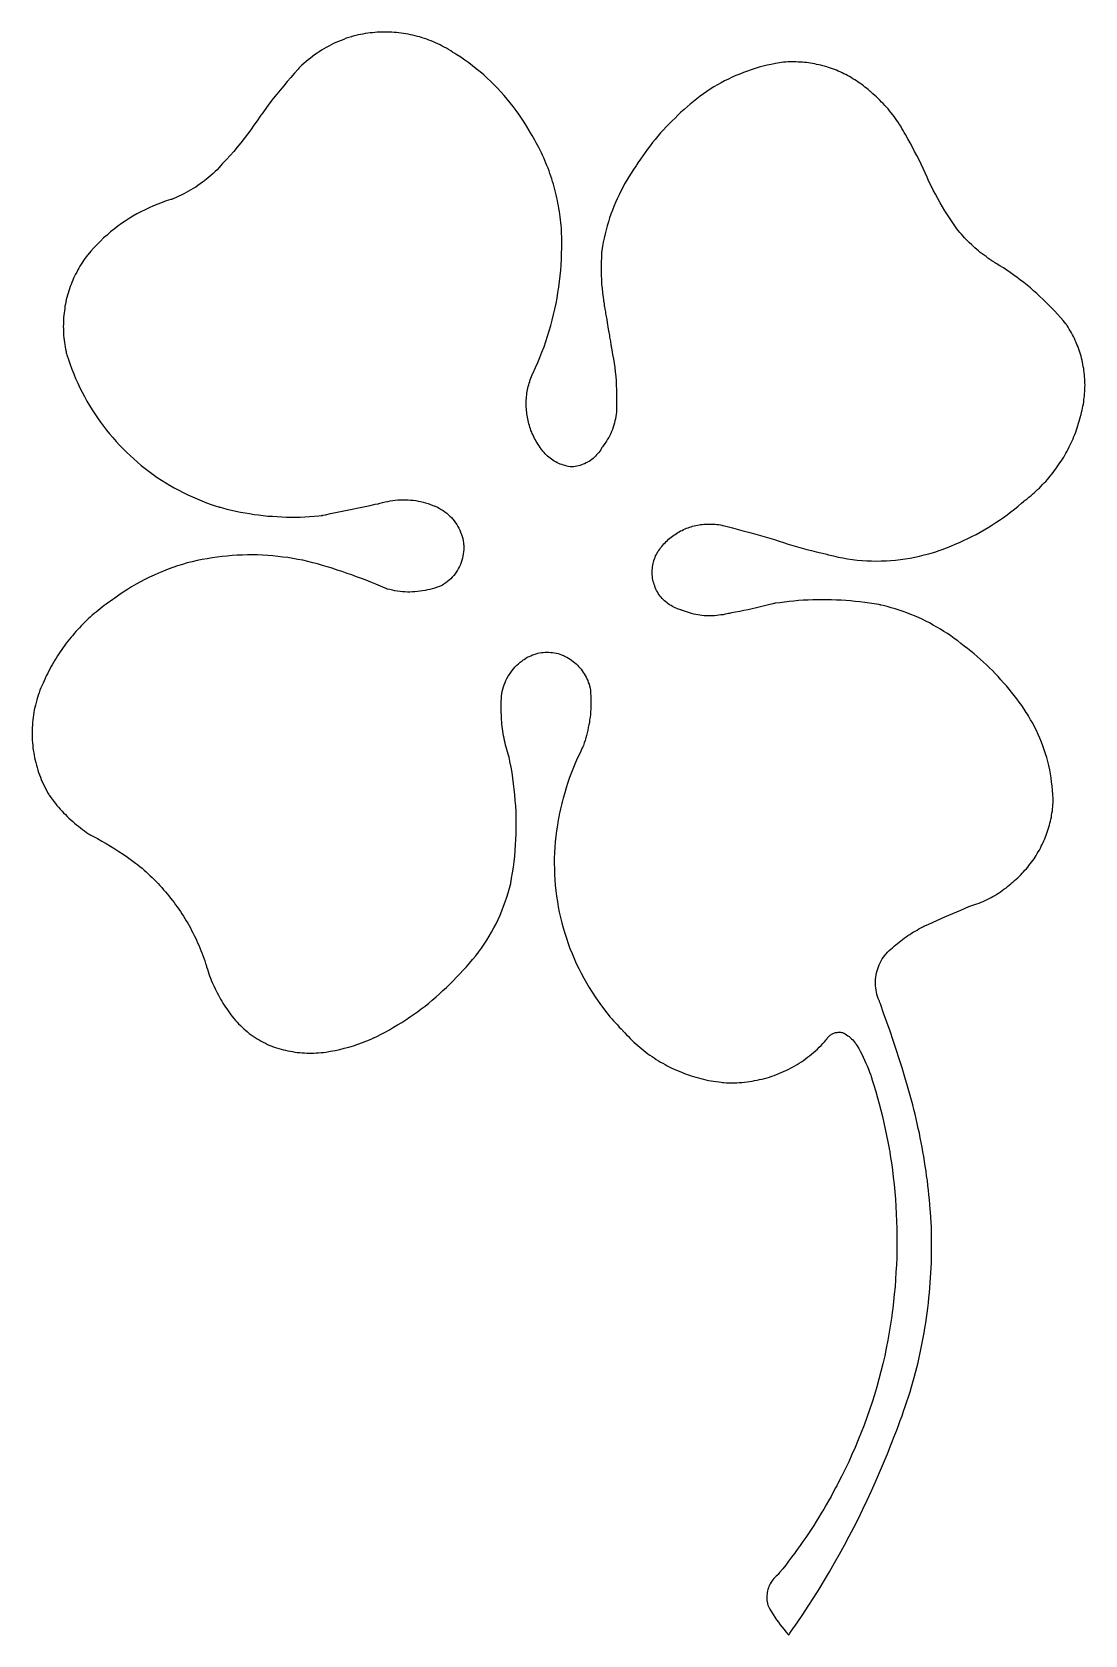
# Model space of a CAD drawing. Extents: x 0 to 908, y 0 to 337.
# Drawn here: x 836.9 to 908, y 27.8 to 136 of the extents above; entities that cross this region are included whole.
import ezdxf

# ---------------------------------------------------------------- set-up
doc = ezdxf.new("R2010")
doc.units = 0
doc.layers.add('_____1', color=18, linetype='CONTINUOUS')

msp = doc.modelspace()

# ---------------------------------------------------------------- linework, layer by layer
at = {"layer": '_____1'}
msp.add_lwpolyline([(890.52, 67.95), (890.55, 68), (890.59, 68.05), (890.62, 68.1), (890.66, 68.14), (890.7, 68.18), (890.74, 68.22), (890.78, 68.26), (890.83, 68.29), (890.88, 68.32), (890.93, 68.35), (890.98, 68.38), (891.03, 68.4), (891.08, 68.42), (891.14, 68.43), (891.19, 68.44), (891.25, 68.45), (891.31, 68.46), (891.36, 68.46), (891.42, 68.46), (891.48, 68.46), (891.54, 68.45), (891.59, 68.44), (891.62, 68.43), (891.65, 68.42), (891.7, 68.39), (891.79, 68.34), (891.89, 68.28), (891.97, 68.22), (892.06, 68.16), (892.15, 68.09), (892.23, 68.02), (892.3, 67.94), (892.38, 67.86), (892.45, 67.77), (892.51, 67.69), (892.54, 67.64), (892.6, 67.55), (892.71, 67.36), (892.81, 67.17), (892.91, 66.97), (893.01, 66.77), (893.1, 66.58), (893.19, 66.38), (893.28, 66.18), (893.36, 65.97), (893.44, 65.77), (893.52, 65.56), (893.55, 65.46), (893.57, 65.41), (893.57, 65.4), (893.58, 65.4), (893.58, 65.38), (893.59, 65.36), (893.6, 65.3), (893.73, 64.88), (893.86, 64.46), (893.97, 64.04), (894.09, 63.62), (894.2, 63.19), (894.31, 62.77), (894.41, 62.34), (894.5, 61.91), (894.59, 61.48), (894.68, 61.05), (894.76, 60.62), (894.77, 60.62), (894.77, 60.61), (894.77, 60.6), (894.77, 60.57), (894.78, 60.51), (894.8, 60.38), (894.84, 60.14), (894.92, 59.65), (894.98, 59.16), (895.04, 58.67), (895.09, 58.18), (895.14, 57.69), (895.18, 57.19), (895.21, 56.7), (895.24, 56.21), (895.26, 55.71), (895.28, 55.22), (895.28, 54.73), (895.29, 54.23), (895.28, 53.74), (895.27, 53.24), (895.25, 52.75), (895.22, 52.26), (895.19, 51.76), (895.16, 51.27), (895.11, 50.78), (895.06, 50.29), (895, 49.8), (894.97, 49.55), (894.94, 49.28), (894.86, 48.74), (894.77, 48.21), (894.67, 47.68), (894.57, 47.14), (894.46, 46.61), (894.34, 46.08), (894.21, 45.56), (894.07, 45.03), (893.92, 44.51), (893.77, 43.99), (893.61, 43.48), (893.44, 42.96), (893.26, 42.45), (893.07, 41.94), (892.88, 41.44), (892.68, 40.93), (892.47, 40.43), (892.25, 39.94), (892.03, 39.45), (891.79, 38.96), (891.55, 38.47), (891.3, 37.99), (891.29, 37.97), (891.29, 37.96), (891.28, 37.94), (891.26, 37.91), (891.22, 37.83), (891.15, 37.69), (890.99, 37.4), (890.84, 37.12), (890.68, 36.83), (890.51, 36.55), (890.35, 36.26), (890.18, 35.98), (890.01, 35.71), (889.84, 35.43), (889.67, 35.15), (889.49, 34.88), (889.31, 34.61), (889.13, 34.34), (888.94, 34.07), (888.75, 33.8), (888.56, 33.53), (888.37, 33.27), (888.17, 33.01), (887.98, 32.75), (887.78, 32.49), (887.58, 32.23), (887.37, 31.98), (887.27, 31.85), (887.26, 31.84), (887.26, 31.84), (887.26, 31.84), (887.25, 31.84), (887.24, 31.83), (887.22, 31.81), (887.14, 31.74), (887.06, 31.66), (886.99, 31.58), (886.92, 31.5), (886.85, 31.41), (886.8, 31.33), (886.74, 31.23), (886.69, 31.14), (886.65, 31.04), (886.61, 30.94), (886.58, 30.84), (886.56, 30.74), (886.53, 30.64), (886.52, 30.53), (886.51, 30.43), (886.51, 30.32), (886.51, 30.22), (886.51, 30.11), (886.53, 30), (886.55, 29.9), (886.57, 29.79), (886.61, 29.68), (886.71, 29.5), (886.82, 29.32), (886.93, 29.15), (887.05, 28.97), (887.16, 28.8), (887.29, 28.63), (887.41, 28.46), (887.54, 28.29), (887.67, 28.13), (887.8, 27.97), (887.94, 27.81), (887.98, 27.77), (887.98, 27.77), (887.98, 27.77), (887.98, 27.77), (887.98, 27.77), (887.98, 27.78), (888.01, 27.81), (888.06, 27.88), (888.16, 28.02), (888.55, 28.58), (888.93, 29.15), (889.3, 29.72), (889.67, 30.29), (890.04, 30.87), (890.39, 31.46), (890.74, 32.04), (891.08, 32.63), (891.42, 33.23), (891.75, 33.82), (892.07, 34.43), (892.38, 35.03), (892.69, 35.64), (892.99, 36.25), (893.28, 36.87), (893.57, 37.49), (893.85, 38.11), (894.12, 38.74), (894.39, 39.37), (894.65, 40), (894.9, 40.64), (895.14, 41.28), (895.27, 41.6), (895.39, 41.91), (895.51, 42.24), (895.63, 42.56), (895.74, 42.88), (895.85, 43.2), (895.96, 43.53), (896.07, 43.85), (896.17, 44.18), (896.27, 44.51), (896.36, 44.83), (896.45, 45.16), (896.54, 45.49), (896.62, 45.82), (896.71, 46.16), (896.78, 46.49), (896.86, 46.82), (896.93, 47.15), (897, 47.49), (897.06, 47.82), (897.12, 48.16), (897.18, 48.49), (897.23, 48.83), (897.28, 49.17), (897.33, 49.5), (897.37, 49.84), (897.41, 50.18), (897.45, 50.52), (897.48, 50.86), (897.51, 51.2), (897.54, 51.54), (897.56, 51.88), (897.58, 52.22), (897.6, 52.56), (897.61, 52.9), (897.62, 53.24), (897.63, 53.58), (897.63, 53.93), (897.63, 54.27), (897.63, 54.61), (897.62, 54.95), (897.61, 55.29), (897.59, 55.64), (897.57, 55.98), (897.55, 56.32), (897.55, 56.36), (897.55, 56.38), (897.54, 56.42), (897.54, 56.51), (897.51, 56.83), (897.48, 57.15), (897.45, 57.48), (897.41, 57.8), (897.38, 58.12), (897.34, 58.45), (897.29, 58.77), (897.25, 59.09), (897.2, 59.41), (897.15, 59.73), (897.1, 60.06), (897.04, 60.38), (896.98, 60.7), (896.92, 61.02), (896.86, 61.33), (896.8, 61.65), (896.73, 61.97), (896.66, 62.29), (896.59, 62.61), (896.51, 62.92), (896.43, 63.24), (896.35, 63.55), (896.18, 64.18), (896, 64.81), (895.81, 65.43), (895.63, 66.05), (895.43, 66.67), (895.23, 67.29), (895.03, 67.91), (894.82, 68.53), (894.61, 69.14), (894.39, 69.75), (894.17, 70.37), (894.12, 70.52), (894.11, 70.54), (894.11, 70.55), (894.1, 70.57), (894.08, 70.6), (894.03, 70.74), (893.98, 70.88), (893.94, 71.02), (893.91, 71.16), (893.88, 71.31), (893.86, 71.45), (893.85, 71.6), (893.84, 71.74), (893.84, 71.89), (893.85, 72.03), (893.87, 72.18), (893.89, 72.32), (893.91, 72.46), (893.95, 72.6), (893.99, 72.74), (894.04, 72.88), (894.09, 73.01), (894.15, 73.15), (894.22, 73.28), (894.29, 73.41), (894.37, 73.53), (894.46, 73.65), (894.51, 73.71), (894.56, 73.76), (894.66, 73.86), (894.77, 73.97), (894.88, 74.07), (894.98, 74.16), (895.09, 74.26), (895.21, 74.36), (895.32, 74.45), (895.43, 74.54), (895.55, 74.63), (895.67, 74.72), (895.78, 74.81), (895.9, 74.89), (896.02, 74.98), (896.15, 75.06), (896.27, 75.14), (896.39, 75.21), (896.52, 75.29), (896.65, 75.36), (896.77, 75.44), (896.9, 75.51), (897.03, 75.58), (897.1, 75.61), (897.16, 75.64), (897.43, 75.76), (897.97, 76), (898.51, 76.24), (899.05, 76.48), (899.59, 76.71), (900.13, 76.94), (900.41, 77.03), (900.55, 77.08), (900.69, 77.13), (900.83, 77.18), (900.97, 77.23), (901.11, 77.29), (901.24, 77.35), (901.37, 77.42), (901.51, 77.48), (901.64, 77.55), (901.77, 77.62), (901.89, 77.7), (902.02, 77.77), (902.15, 77.85), (902.27, 77.93), (902.39, 78.02), (902.51, 78.11), (902.63, 78.19), (902.74, 78.29), (902.86, 78.38), (902.97, 78.48), (903.03, 78.53), (903.03, 78.53), (903.04, 78.54), (903.04, 78.54), (903.07, 78.56), (903.13, 78.61), (903.23, 78.7), (903.34, 78.79), (903.44, 78.89), (903.55, 78.99), (903.65, 79.09), (903.74, 79.19), (903.84, 79.29), (903.93, 79.39), (904.03, 79.5), (904.12, 79.61), (904.2, 79.72), (904.29, 79.83), (904.37, 79.94), (904.46, 80.05), (904.54, 80.17), (904.61, 80.28), (904.69, 80.4), (904.76, 80.52), (904.83, 80.64), (904.9, 80.76), (904.97, 80.88), (905.03, 81.01), (905.09, 81.13), (905.15, 81.26), (905.21, 81.38), (905.26, 81.51), (905.31, 81.64), (905.36, 81.77), (905.41, 81.9), (905.46, 82.03), (905.5, 82.17), (905.54, 82.3), (905.58, 82.43), (905.61, 82.57), (905.65, 82.71), (905.68, 82.84), (905.71, 82.98), (905.73, 83.12), (905.75, 83.26), (905.78, 83.4), (905.79, 83.54), (905.81, 83.68), (905.82, 83.82), (905.83, 83.96), (905.83, 84.03), (905.83, 84.1), (905.83, 84.24), (905.81, 84.52), (905.79, 84.8), (905.77, 85.08), (905.73, 85.36), (905.7, 85.64), (905.65, 85.91), (905.6, 86.18), (905.54, 86.46), (905.47, 86.73), (905.4, 87), (905.32, 87.26), (905.23, 87.53), (905.14, 87.79), (905.04, 88.05), (904.93, 88.31), (904.82, 88.57), (904.7, 88.82), (904.58, 89.07), (904.45, 89.32), (904.31, 89.56), (904.17, 89.81), (904.1, 89.93), (904.02, 90.04), (903.87, 90.28), (903.71, 90.51), (903.54, 90.74), (903.38, 90.96), (903.21, 91.19), (903.03, 91.41), (902.86, 91.62), (902.68, 91.84), (902.49, 92.05), (902.31, 92.26), (902.12, 92.47), (901.92, 92.67), (901.73, 92.87), (901.53, 93.07), (901.33, 93.26), (901.12, 93.45), (900.91, 93.64), (900.7, 93.83), (900.49, 94.01), (900.27, 94.18), (900.05, 94.36), (899.83, 94.53), (899.61, 94.71), (899.39, 94.88), (899.16, 95.05), (898.93, 95.21), (898.7, 95.37), (898.46, 95.52), (898.23, 95.67), (897.99, 95.81), (897.74, 95.95), (897.49, 96.09), (897.24, 96.21), (896.99, 96.34), (896.74, 96.45), (896.48, 96.57), (896.22, 96.67), (895.96, 96.77), (895.7, 96.87), (895.43, 96.96), (895.16, 97.04), (894.89, 97.12), (894.62, 97.2), (894.35, 97.27), (894.21, 97.3), (894.17, 97.31), (894.13, 97.31), (894.06, 97.33), (893.74, 97.38), (893.43, 97.43), (893.11, 97.48), (892.79, 97.52), (892.47, 97.55), (892.16, 97.58), (891.84, 97.61), (891.52, 97.63), (891.2, 97.64), (890.88, 97.65), (890.57, 97.66), (890.25, 97.66), (889.93, 97.66), (889.61, 97.65), (889.29, 97.64), (888.97, 97.62), (888.65, 97.6), (888.34, 97.57), (888.02, 97.54), (887.7, 97.5), (887.38, 97.46), (887.07, 97.42), (887.03, 97.41), (887.01, 97.4), (886.98, 97.4), (886.91, 97.38), (886.63, 97.31), (886.35, 97.24), (886.08, 97.17), (885.8, 97.11), (885.52, 97.04), (885.24, 96.98), (884.96, 96.93), (884.68, 96.87), (884.4, 96.82), (884.12, 96.77), (883.98, 96.74), (883.91, 96.73), (883.84, 96.71), (883.7, 96.68), (883.55, 96.65), (883.41, 96.63), (883.27, 96.61), (883.13, 96.59), (882.98, 96.58), (882.84, 96.57), (882.7, 96.57), (882.56, 96.57), (882.41, 96.57), (882.27, 96.58), (882.13, 96.6), (881.99, 96.61), (881.85, 96.64), (881.71, 96.66), (881.57, 96.69), (881.43, 96.73), (881.29, 96.77), (881.15, 96.81), (881.01, 96.86), (880.88, 96.91), (880.75, 96.96), (880.73, 96.97), (880.72, 96.97), (880.69, 96.98), (880.64, 97), (880.53, 97.03), (880.43, 97.07), (880.33, 97.11), (880.23, 97.16), (880.13, 97.21), (880.04, 97.26), (879.94, 97.32), (879.85, 97.38), (879.77, 97.45), (879.68, 97.52), (879.6, 97.59), (879.52, 97.67), (879.45, 97.75), (879.38, 97.83), (879.31, 97.91), (879.25, 98), (879.18, 98.09), (879.13, 98.19), (879.07, 98.28), (879.02, 98.38), (878.98, 98.48), (878.94, 98.59), (878.9, 98.69), (878.87, 98.8), (878.84, 98.9), (878.81, 99.01), (878.8, 99.12), (878.78, 99.23), (878.77, 99.34), (878.77, 99.45), (878.76, 99.55), (878.77, 99.66), (878.78, 99.77), (878.79, 99.88), (878.81, 99.99), (878.83, 100.1), (878.85, 100.2), (878.88, 100.31), (878.92, 100.41), (878.96, 100.51), (879, 100.62), (879.05, 100.72), (879.1, 100.81), (879.16, 100.91), (879.16, 100.92), (879.17, 100.93), (879.17, 100.93), (879.18, 100.94), (879.21, 100.99), (879.28, 101.08), (879.34, 101.17), (879.41, 101.26), (879.49, 101.34), (879.56, 101.43), (879.64, 101.51), (879.72, 101.59), (879.8, 101.66), (879.88, 101.74), (879.96, 101.81), (880.05, 101.88), (880.14, 101.95), (880.23, 102.01), (880.32, 102.07), (880.41, 102.13), (880.5, 102.19), (880.6, 102.24), (880.69, 102.3), (880.79, 102.34), (880.89, 102.39), (880.99, 102.44), (881.09, 102.48), (881.19, 102.52), (881.29, 102.55), (881.4, 102.59), (881.5, 102.62), (881.61, 102.65), (881.71, 102.67), (881.82, 102.69), (881.93, 102.71), (882.04, 102.73), (882.15, 102.74), (882.26, 102.76), (882.37, 102.76), (882.48, 102.77), (882.59, 102.77), (882.7, 102.77), (882.81, 102.77), (882.92, 102.76), (883.03, 102.75), (883.14, 102.74), (883.26, 102.73), (883.37, 102.71), (883.48, 102.69), (883.51, 102.68), (883.53, 102.67), (883.57, 102.66), (884.2, 102.51), (884.83, 102.34), (885.46, 102.17), (886.08, 102), (886.71, 101.81), (887.02, 101.72), (887.33, 101.62), (887.64, 101.52), (887.95, 101.42), (888.26, 101.33), (888.58, 101.24), (888.89, 101.15), (889.2, 101.06), (889.52, 100.98), (889.83, 100.9), (890.15, 100.82), (890.47, 100.75), (890.55, 100.73), (890.57, 100.73), (890.57, 100.72), (890.58, 100.72), (890.6, 100.72), (890.68, 100.7), (891, 100.62), (891.32, 100.54), (891.64, 100.48), (891.96, 100.43), (892.28, 100.38), (892.61, 100.34), (892.93, 100.31), (893.26, 100.29), (893.58, 100.28), (893.9, 100.27), (894.23, 100.28), (894.55, 100.29), (894.88, 100.31), (895.2, 100.34), (895.53, 100.37), (895.85, 100.42), (896.17, 100.47), (896.49, 100.53), (896.81, 100.6), (897.13, 100.68), (897.44, 100.76), (897.76, 100.85), (897.83, 100.88), (897.91, 100.9), (898.06, 100.95), (898.35, 101.06), (898.64, 101.17), (898.93, 101.28), (899.22, 101.4), (899.51, 101.52), (899.79, 101.65), (900.07, 101.79), (900.35, 101.93), (900.63, 102.07), (900.9, 102.22), (901.17, 102.38), (901.44, 102.53), (901.7, 102.7), (901.96, 102.87), (902.22, 103.04), (902.48, 103.22), (902.73, 103.4), (902.98, 103.59), (903.22, 103.78), (903.47, 103.98), (903.7, 104.18), (903.82, 104.28), (903.85, 104.31), (903.88, 104.33), (903.95, 104.38), (904.07, 104.48), (904.19, 104.58), (904.32, 104.68), (904.44, 104.78), (904.55, 104.88), (904.67, 104.99), (904.78, 105.1), (904.9, 105.2), (905.01, 105.31), (905.12, 105.43), (905.23, 105.54), (905.33, 105.65), (905.44, 105.77), (905.54, 105.89), (905.64, 106.01), (905.74, 106.13), (905.83, 106.25), (905.93, 106.38), (906.02, 106.5), (906.11, 106.63), (906.2, 106.76), (906.29, 106.89), (906.37, 107.02), (906.45, 107.15), (906.54, 107.28), (906.61, 107.42), (906.69, 107.55), (906.77, 107.69), (906.84, 107.83), (906.91, 107.97), (906.98, 108.11), (907.04, 108.25), (907.11, 108.39), (907.17, 108.53), (907.23, 108.68), (907.29, 108.82), (907.35, 108.97), (907.4, 109.12), (907.45, 109.27), (907.5, 109.42), (907.55, 109.57), (907.59, 109.72), (907.63, 109.87), (907.67, 110.02), (907.68, 110.06), (907.69, 110.1), (907.71, 110.17), (907.75, 110.31), (907.78, 110.45), (907.81, 110.59), (907.84, 110.73), (907.87, 110.87), (907.89, 111.01), (907.91, 111.15), (907.93, 111.29), (907.94, 111.43), (907.95, 111.58), (907.96, 111.72), (907.97, 111.86), (907.97, 112), (907.98, 112.14), (907.97, 112.28), (907.97, 112.43), (907.96, 112.57), (907.95, 112.71), (907.94, 112.85), (907.92, 112.99), (907.91, 113.13), (907.89, 113.27), (907.86, 113.41), (907.84, 113.55), (907.81, 113.69), (907.78, 113.82), (907.74, 113.96), (907.71, 114.1), (907.67, 114.23), (907.63, 114.37), (907.58, 114.5), (907.53, 114.64), (907.49, 114.77), (907.43, 114.9), (907.38, 115.03), (907.32, 115.17), (907.26, 115.29), (907.2, 115.42), (907.13, 115.55), (907.07, 115.68), (907, 115.8), (906.92, 115.93), (906.85, 116.05), (906.77, 116.17), (906.75, 116.2), (906.73, 116.23), (906.68, 116.29), (906.5, 116.5), (906.32, 116.72), (906.13, 116.93), (905.94, 117.14), (905.74, 117.35), (905.55, 117.55), (905.34, 117.75), (905.14, 117.95), (904.93, 118.14), (904.72, 118.34), (904.51, 118.52), (904.3, 118.71), (904.08, 118.89), (903.86, 119.07), (903.63, 119.24), (903.41, 119.41), (903.18, 119.58), (902.94, 119.74), (902.71, 119.9), (902.47, 120.06), (902.23, 120.21), (901.99, 120.36), (901.96, 120.38), (901.95, 120.39), (901.94, 120.39), (901.9, 120.41), (901.83, 120.46), (901.7, 120.54), (901.56, 120.63), (901.43, 120.72), (901.3, 120.82), (901.17, 120.91), (901.04, 121.01), (900.91, 121.11), (900.79, 121.21), (900.67, 121.31), (900.55, 121.42), (900.43, 121.53), (900.31, 121.63), (900.19, 121.75), (900.08, 121.86), (899.97, 121.97), (899.85, 122.09), (899.75, 122.21), (899.64, 122.33), (899.53, 122.45), (899.43, 122.58), (899.33, 122.7), (899.28, 122.77), (899.23, 122.83), (899.05, 123.1), (898.87, 123.37), (898.7, 123.64), (898.53, 123.91), (898.36, 124.19), (898.2, 124.46), (898.04, 124.74), (897.89, 125.03), (897.74, 125.31), (897.59, 125.6), (897.45, 125.89), (897.32, 126.18), (897.19, 126.48), (897.05, 126.77), (896.92, 127.06), (896.78, 127.35), (896.63, 127.64), (896.48, 127.93), (896.33, 128.21), (896.18, 128.5), (896.02, 128.78), (895.86, 129.06), (895.78, 129.2), (895.7, 129.34), (895.62, 129.48), (895.54, 129.62), (895.45, 129.75), (895.36, 129.89), (895.27, 130.02), (895.18, 130.15), (895.09, 130.28), (894.99, 130.41), (894.89, 130.54), (894.79, 130.66), (894.69, 130.79), (894.58, 130.91), (894.47, 131.03), (894.36, 131.15), (894.25, 131.26), (894.14, 131.38), (894.02, 131.49), (893.91, 131.6), (893.79, 131.71), (893.67, 131.82), (893.55, 131.93), (893.53, 131.94), (893.52, 131.95), (893.52, 131.95), (893.51, 131.96), (893.46, 132), (893.35, 132.1), (893.24, 132.19), (893.13, 132.27), (893.02, 132.36), (892.91, 132.45), (892.79, 132.53), (892.68, 132.61), (892.56, 132.69), (892.44, 132.76), (892.32, 132.83), (892.2, 132.91), (892.08, 132.98), (891.96, 133.04), (891.84, 133.11), (891.71, 133.17), (891.59, 133.23), (891.46, 133.29), (891.33, 133.34), (891.2, 133.4), (891.07, 133.45), (890.94, 133.5), (890.81, 133.54), (890.68, 133.59), (890.55, 133.63), (890.41, 133.67), (890.28, 133.71), (890.15, 133.74), (890.01, 133.77), (889.87, 133.8), (889.74, 133.83), (889.6, 133.86), (889.46, 133.88), (889.32, 133.9), (889.19, 133.92), (889.05, 133.93), (888.91, 133.95), (888.77, 133.96), (888.63, 133.96), (888.49, 133.97), (888.35, 133.97), (888.2, 133.97), (888.06, 133.97), (887.92, 133.97), (887.78, 133.96), (887.71, 133.96), (887.64, 133.95), (887.36, 133.9), (887.09, 133.86), (886.81, 133.8), (886.54, 133.74), (886.27, 133.68), (886, 133.61), (885.73, 133.53), (885.46, 133.44), (885.2, 133.35), (884.94, 133.26), (884.68, 133.15), (884.42, 133.05), (884.16, 132.93), (883.91, 132.81), (883.66, 132.69), (883.42, 132.56), (883.17, 132.42), (882.93, 132.28), (882.69, 132.13), (882.46, 131.97), (882.23, 131.81), (882, 131.65), (881.78, 131.48), (881.56, 131.3), (881.34, 131.12), (881.13, 130.94), (880.92, 130.76), (880.71, 130.57), (880.51, 130.38), (880.31, 130.18), (880.11, 129.98), (879.91, 129.78), (879.72, 129.58), (879.53, 129.38), (879.34, 129.17), (879.16, 128.95), (878.98, 128.74), (878.8, 128.52), (878.63, 128.3), (878.46, 128.08), (878.29, 127.85), (878.13, 127.63), (877.97, 127.4), (877.81, 127.16), (877.73, 127.04), (877.7, 126.99), (877.66, 126.93), (877.5, 126.7), (877.34, 126.46), (877.19, 126.22), (877.05, 125.98), (876.91, 125.73), (876.78, 125.49), (876.65, 125.24), (876.53, 124.99), (876.41, 124.73), (876.3, 124.47), (876.19, 124.21), (876.09, 123.95), (875.99, 123.69), (875.9, 123.43), (875.82, 123.16), (875.74, 122.89), (875.66, 122.62), (875.59, 122.35), (875.53, 122.07), (875.47, 121.8), (875.42, 121.52), (875.38, 121.24), (875.37, 121.21), (875.37, 121.19), (875.37, 121.18), (875.37, 121.17), (875.36, 121.14), (875.36, 121.06), (875.34, 120.76), (875.33, 120.46), (875.32, 120.16), (875.32, 119.86), (875.33, 119.56), (875.34, 119.26), (875.36, 118.96), (875.39, 118.66), (875.42, 118.37), (875.46, 118.07), (875.48, 117.92), (875.49, 117.85), (875.49, 117.83), (875.49, 117.82), (875.49, 117.81), (875.49, 117.81), (875.49, 117.81), (875.49, 117.81), (875.49, 117.8), (875.5, 117.79), (875.5, 117.78), (875.5, 117.75), (875.51, 117.72), (875.52, 117.67), (875.52, 117.62), (875.53, 117.56), (875.54, 117.5), (875.56, 117.43), (875.57, 117.35), (875.58, 117.27), (875.6, 117.18), (875.61, 117.09), (875.63, 116.99), (875.65, 116.9), (875.66, 116.79), (875.68, 116.69), (875.7, 116.58), (875.74, 116.37), (875.81, 115.92), (875.85, 115.71), (875.86, 115.6), (875.88, 115.49), (875.9, 115.39), (875.92, 115.29), (875.93, 115.2), (875.95, 115.11), (875.96, 115.02), (875.98, 114.94), (875.99, 114.86), (876, 114.79), (876.01, 114.73), (876.02, 114.67), (876.03, 114.62), (876.04, 114.57), (876.04, 114.54), (876.05, 114.51), (876.05, 114.5), (876.05, 114.49), (876.05, 114.49), (876.05, 114.48), (876.05, 114.48), (876.06, 114.44), (876.08, 114.37), (876.1, 114.22), (876.16, 113.93), (876.2, 113.63), (876.24, 113.33), (876.28, 113.04), (876.31, 112.74), (876.33, 112.44), (876.35, 112.14), (876.36, 111.84), (876.36, 111.54), (876.36, 111.24), (876.36, 111.16), (876.36, 111.13), (876.36, 111.09), (876.37, 110.94), (876.37, 110.78), (876.37, 110.63), (876.37, 110.48), (876.36, 110.33), (876.34, 110.18), (876.32, 110.03), (876.29, 109.88), (876.26, 109.74), (876.23, 109.59), (876.18, 109.45), (876.14, 109.3), (876.09, 109.16), (876.03, 109.02), (875.97, 108.89), (875.91, 108.75), (875.84, 108.62), (875.76, 108.49), (875.68, 108.36), (875.6, 108.23), (875.51, 108.11), (875.42, 107.98), (875.4, 107.95), (875.38, 107.93), (875.36, 107.88), (875.3, 107.78), (875.23, 107.69), (875.17, 107.6), (875.09, 107.51), (875.02, 107.43), (874.94, 107.35), (874.86, 107.27), (874.78, 107.2), (874.69, 107.13), (874.6, 107.06), (874.51, 107), (874.41, 106.94), (874.31, 106.89), (874.21, 106.84), (874.11, 106.8), (874.01, 106.76), (873.9, 106.72), (873.79, 106.69), (873.68, 106.67), (873.57, 106.65), (873.46, 106.63), (873.4, 106.62), (873.37, 106.62), (873.34, 106.62), (873.23, 106.64), (873.11, 106.66), (873, 106.68), (872.89, 106.71), (872.78, 106.74), (872.67, 106.78), (872.57, 106.82), (872.46, 106.86), (872.36, 106.91), (872.26, 106.96), (872.16, 107.02), (872.07, 107.08), (871.97, 107.14), (871.88, 107.21), (871.79, 107.28), (871.71, 107.35), (871.62, 107.43), (871.54, 107.51), (871.47, 107.6), (871.39, 107.69), (871.32, 107.78), (871.26, 107.87), (871.24, 107.9), (871.24, 107.9), (871.23, 107.91), (871.23, 107.92), (871.21, 107.94), (871.14, 108.04), (871.07, 108.14), (871.01, 108.24), (870.95, 108.34), (870.89, 108.45), (870.83, 108.55), (870.78, 108.65), (870.73, 108.76), (870.68, 108.87), (870.64, 108.98), (870.59, 109.08), (870.55, 109.19), (870.52, 109.3), (870.48, 109.41), (870.45, 109.53), (870.42, 109.64), (870.39, 109.75), (870.37, 109.86), (870.35, 109.98), (870.33, 110.09), (870.31, 110.21), (870.3, 110.32), (870.28, 110.44), (870.28, 110.55), (870.27, 110.67), (870.27, 110.79), (870.27, 110.9), (870.27, 111.02), (870.27, 111.13), (870.28, 111.25), (870.29, 111.37), (870.3, 111.48), (870.32, 111.6), (870.34, 111.71), (870.36, 111.83), (870.38, 111.94), (870.41, 112.06), (870.44, 112.17), (870.47, 112.28), (870.51, 112.4), (870.54, 112.51), (870.58, 112.62), (870.63, 112.73), (870.67, 112.84), (870.7, 112.9), (870.7, 112.9), (870.71, 112.92), (870.72, 112.94), (870.74, 112.98), (870.9, 113.33), (871.05, 113.67), (871.19, 114.02), (871.33, 114.38), (871.47, 114.73), (871.59, 115.09), (871.71, 115.45), (871.82, 115.81), (871.93, 116.17), (872.03, 116.54), (872.12, 116.91), (872.2, 117.27), (872.28, 117.65), (872.35, 118.02), (872.41, 118.39), (872.47, 118.76), (872.52, 119.14), (872.56, 119.52), (872.6, 119.9), (872.62, 120.27), (872.64, 120.65), (872.66, 121.03), (872.67, 121.41), (872.67, 121.61), (872.67, 121.8), (872.67, 121.99), (872.67, 122.18), (872.66, 122.37), (872.65, 122.56), (872.64, 122.75), (872.62, 122.93), (872.61, 123.12), (872.59, 123.31), (872.56, 123.5), (872.54, 123.69), (872.51, 123.87), (872.48, 124.06), (872.45, 124.25), (872.41, 124.43), (872.38, 124.62), (872.34, 124.8), (872.3, 124.99), (872.25, 125.17), (872.2, 125.35), (872.15, 125.54), (872.1, 125.72), (872.05, 125.9), (871.99, 126.08), (871.93, 126.26), (871.87, 126.44), (871.81, 126.62), (871.74, 126.79), (871.67, 126.97), (871.6, 127.14), (871.53, 127.32), (871.45, 127.49), (871.37, 127.67), (871.29, 127.84), (871.21, 128.01), (871.12, 128.18), (871.04, 128.35), (870.95, 128.51), (870.85, 128.68), (870.76, 128.85), (870.66, 129.01), (870.56, 129.17), (870.51, 129.25), (870.5, 129.27), (870.49, 129.29), (870.47, 129.33), (870.31, 129.61), (870.13, 129.89), (869.96, 130.16), (869.77, 130.43), (869.58, 130.69), (869.39, 130.95), (869.19, 131.21), (868.98, 131.46), (868.77, 131.71), (868.56, 131.95), (868.34, 132.19), (868.11, 132.42), (867.88, 132.65), (867.64, 132.87), (867.4, 133.09), (867.15, 133.3), (866.9, 133.5), (866.65, 133.71), (866.39, 133.9), (866.12, 134.09), (865.85, 134.28), (865.58, 134.45), (865.51, 134.5), (865.44, 134.54), (865.3, 134.63), (865.17, 134.72), (865.02, 134.81), (864.88, 134.89), (864.74, 134.97), (864.6, 135.04), (864.45, 135.12), (864.3, 135.19), (864.15, 135.26), (864.01, 135.32), (863.86, 135.38), (863.7, 135.44), (863.55, 135.5), (863.4, 135.55), (863.25, 135.6), (863.09, 135.65), (862.93, 135.69), (862.78, 135.73), (862.62, 135.77), (862.46, 135.8), (862.31, 135.83), (862.15, 135.86), (861.99, 135.89), (861.83, 135.91), (861.67, 135.93), (861.51, 135.95), (861.35, 135.96), (861.19, 135.97), (861.02, 135.98), (860.86, 135.98), (860.7, 135.98), (860.54, 135.98), (860.38, 135.98), (860.21, 135.97), (860.05, 135.96), (859.89, 135.94), (859.73, 135.92), (859.57, 135.9), (859.41, 135.88), (859.24, 135.85), (859.08, 135.82), (858.92, 135.79), (858.76, 135.75), (858.6, 135.71), (858.52, 135.69), (858.51, 135.69), (858.51, 135.69), (858.49, 135.68), (858.47, 135.67), (858.29, 135.62), (858.12, 135.56), (857.95, 135.49), (857.77, 135.42), (857.6, 135.35), (857.43, 135.28), (857.27, 135.2), (857.1, 135.11), (856.94, 135.03), (856.77, 134.94), (856.61, 134.85), (856.46, 134.75), (856.3, 134.65), (856.15, 134.55), (855.99, 134.44), (855.84, 134.33), (855.7, 134.22), (855.55, 134.11), (855.41, 133.99), (855.27, 133.87), (855.13, 133.74), (855, 133.61), (854.96, 133.58), (854.93, 133.55), (854.87, 133.48), (854.62, 133.2), (854.38, 132.92), (854.13, 132.64), (853.9, 132.36), (853.66, 132.07), (853.43, 131.78), (853.2, 131.49), (852.97, 131.2), (852.75, 130.9), (852.53, 130.6), (852.42, 130.45), (852.36, 130.38), (852.31, 130.3), (852.1, 129.99), (851.89, 129.69), (851.68, 129.38), (851.46, 129.08), (851.23, 128.79), (851, 128.5), (850.77, 128.21), (850.53, 127.92), (850.29, 127.64), (850.04, 127.37), (849.78, 127.1), (849.53, 126.82), (849.4, 126.69), (849.27, 126.56), (849.13, 126.43), (848.99, 126.31), (848.85, 126.19), (848.71, 126.07), (848.56, 125.95), (848.41, 125.84), (848.26, 125.73), (848.11, 125.63), (847.96, 125.52), (847.8, 125.42), (847.64, 125.33), (847.48, 125.24), (847.32, 125.15), (847.15, 125.06), (846.99, 124.98), (846.82, 124.9), (846.65, 124.82), (846.48, 124.75), (846.39, 124.71), (846.35, 124.7), (846.34, 124.69), (846.32, 124.69), (846.28, 124.67), (845.98, 124.58), (845.69, 124.48), (845.4, 124.37), (845.11, 124.25), (844.83, 124.12), (844.55, 123.99), (844.27, 123.85), (844, 123.71), (843.73, 123.55), (843.47, 123.39), (843.21, 123.22), (842.95, 123.05), (842.7, 122.87), (842.46, 122.68), (842.22, 122.49), (841.98, 122.28), (841.75, 122.08), (841.53, 121.86), (841.31, 121.64), (841.09, 121.42), (840.88, 121.19), (840.68, 120.95), (840.63, 120.89), (840.59, 120.83), (840.49, 120.7), (840.4, 120.57), (840.32, 120.44), (840.23, 120.31), (840.15, 120.18), (840.08, 120.05), (840, 119.92), (839.93, 119.78), (839.86, 119.64), (839.79, 119.5), (839.72, 119.37), (839.66, 119.23), (839.6, 119.08), (839.55, 118.94), (839.49, 118.8), (839.44, 118.65), (839.4, 118.51), (839.35, 118.36), (839.31, 118.22), (839.27, 118.07), (839.23, 117.92), (839.2, 117.77), (839.17, 117.62), (839.14, 117.47), (839.12, 117.32), (839.1, 117.17), (839.08, 117.02), (839.06, 116.87), (839.05, 116.72), (839.04, 116.56), (839.03, 116.41), (839.03, 116.26), (839.02, 116.1), (839.03, 115.95), (839.03, 115.8), (839.04, 115.64), (839.05, 115.49), (839.06, 115.34), (839.08, 115.18), (839.1, 115.03), (839.12, 114.88), (839.15, 114.72), (839.18, 114.57), (839.21, 114.42), (839.23, 114.34), (839.23, 114.32), (839.23, 114.32), (839.23, 114.31), (839.24, 114.29), (839.27, 114.2), (839.37, 113.87), (839.48, 113.55), (839.6, 113.23), (839.73, 112.91), (839.86, 112.59), (840, 112.28), (840.14, 111.97), (840.3, 111.67), (840.45, 111.37), (840.62, 111.07), (840.79, 110.78), (840.97, 110.49), (841.15, 110.21), (841.34, 109.93), (841.53, 109.65), (841.73, 109.38), (841.94, 109.11), (842.15, 108.85), (842.37, 108.6), (842.59, 108.34), (842.82, 108.1), (843.05, 107.86), (843.29, 107.62), (843.53, 107.39), (843.78, 107.16), (844.03, 106.94), (844.29, 106.73), (844.56, 106.52), (844.82, 106.31), (845.1, 106.11), (845.37, 105.92), (845.65, 105.73), (845.94, 105.55), (846.23, 105.38), (846.52, 105.21), (846.82, 105.05), (847.12, 104.89), (847.43, 104.74), (847.74, 104.6), (848.05, 104.46), (848.37, 104.33), (848.69, 104.21), (849.01, 104.09), (849.34, 103.98), (849.51, 103.93), (849.55, 103.92), (849.56, 103.92), (849.56, 103.91), (849.57, 103.91), (849.61, 103.9), (849.76, 103.86), (850.06, 103.78), (850.37, 103.71), (850.67, 103.64), (850.98, 103.58), (851.29, 103.52), (851.6, 103.47), (851.9, 103.42), (852.21, 103.38), (852.52, 103.34), (852.83, 103.31), (853.14, 103.29), (853.46, 103.27), (853.77, 103.25), (854.08, 103.24), (854.39, 103.24), (854.7, 103.24), (855.02, 103.24), (855.33, 103.26), (855.64, 103.27), (855.95, 103.3), (856.27, 103.33), (856.42, 103.34), (856.5, 103.35), (856.52, 103.35), (856.53, 103.35), (856.53, 103.35), (856.55, 103.36), (856.72, 103.4), (857.06, 103.47), (857.73, 103.61), (858.4, 103.76), (859.07, 103.89), (859.74, 104.03), (860.08, 104.1), (860.25, 104.13), (860.29, 104.14), (860.33, 104.15), (860.42, 104.18), (860.58, 104.22), (860.75, 104.27), (860.92, 104.3), (861.09, 104.33), (861.26, 104.36), (861.43, 104.38), (861.6, 104.4), (861.78, 104.41), (861.95, 104.41), (862.12, 104.41), (862.29, 104.4), (862.46, 104.39), (862.63, 104.37), (862.81, 104.35), (862.98, 104.32), (863.14, 104.28), (863.31, 104.24), (863.48, 104.2), (863.64, 104.15), (863.81, 104.09), (863.97, 104.03), (864.05, 104), (864.09, 103.98), (864.11, 103.97), (864.13, 103.97), (864.27, 103.9), (864.4, 103.84), (864.53, 103.76), (864.66, 103.68), (864.78, 103.6), (864.9, 103.51), (865.01, 103.41), (865.12, 103.31), (865.22, 103.2), (865.32, 103.09), (865.41, 102.98), (865.49, 102.86), (865.58, 102.74), (865.65, 102.61), (865.72, 102.48), (865.78, 102.35), (865.84, 102.21), (865.89, 102.07), (865.94, 101.93), (865.98, 101.79), (866.01, 101.64), (866.03, 101.49), (866.04, 101.42), (866.05, 101.34), (866.05, 101.19), (866.05, 101.04), (866.04, 100.89), (866.02, 100.75), (866, 100.6), (865.97, 100.46), (865.93, 100.32), (865.88, 100.18), (865.83, 100.04), (865.77, 99.91), (865.7, 99.78), (865.63, 99.65), (865.55, 99.53), (865.47, 99.41), (865.38, 99.29), (865.28, 99.18), (865.18, 99.08), (865.07, 98.98), (864.96, 98.88), (864.84, 98.79), (864.71, 98.71), (864.65, 98.67), (864.62, 98.65), (864.6, 98.64), (864.58, 98.63), (864.42, 98.56), (864.26, 98.5), (864.1, 98.45), (863.93, 98.4), (863.77, 98.36), (863.6, 98.32), (863.44, 98.28), (863.27, 98.25), (863.1, 98.23), (862.93, 98.21), (862.76, 98.19), (862.59, 98.19), (862.42, 98.18), (862.25, 98.18), (862.08, 98.19), (861.91, 98.2), (861.75, 98.22), (861.58, 98.24), (861.41, 98.27), (861.24, 98.3), (861.07, 98.34), (860.91, 98.38), (860.86, 98.39), (860.84, 98.4), (860.82, 98.41), (860.75, 98.44), (860.43, 98.58), (860.11, 98.71), (859.79, 98.84), (859.47, 98.97), (859.15, 99.09), (858.82, 99.21), (858.5, 99.33), (858.18, 99.44), (857.85, 99.56), (857.52, 99.66), (857.36, 99.72), (857.27, 99.74), (857.23, 99.76), (857.21, 99.76), (857.17, 99.78), (856.84, 99.88), (856.52, 99.98), (856.19, 100.08), (855.86, 100.16), (855.52, 100.24), (855.19, 100.32), (854.85, 100.38), (854.52, 100.44), (854.18, 100.5), (853.84, 100.54), (853.5, 100.58), (853.16, 100.62), (852.82, 100.64), (852.48, 100.66), (852.14, 100.68), (851.8, 100.68), (851.46, 100.68), (851.12, 100.67), (850.77, 100.66), (850.43, 100.64), (850.09, 100.61), (849.75, 100.57), (849.41, 100.53), (849.07, 100.49), (848.73, 100.43), (848.39, 100.37), (848.06, 100.3), (847.72, 100.22), (847.39, 100.14), (847.07, 100.04), (846.74, 99.94), (846.42, 99.83), (846.1, 99.72), (845.78, 99.59), (845.46, 99.46), (845.15, 99.32), (844.84, 99.18), (844.54, 99.03), (844.24, 98.87), (843.94, 98.7), (843.64, 98.53), (843.35, 98.34), (843.07, 98.16), (842.78, 97.96), (842.5, 97.76), (842.36, 97.67), (842.21, 97.57), (842.07, 97.47), (841.93, 97.37), (841.79, 97.26), (841.65, 97.16), (841.52, 97.05), (841.38, 96.94), (841.25, 96.83), (841.11, 96.72), (840.98, 96.61), (840.85, 96.49), (840.73, 96.38), (840.6, 96.26), (840.48, 96.14), (840.36, 96.02), (840.23, 95.89), (840.12, 95.77), (840, 95.64), (839.88, 95.51), (839.77, 95.38), (839.66, 95.25), (839.55, 95.12), (839.44, 94.99), (839.33, 94.85), (839.22, 94.72), (839.12, 94.58), (839.02, 94.44), (838.92, 94.3), (838.82, 94.15), (838.73, 94.01), (838.63, 93.87), (838.54, 93.72), (838.45, 93.57), (838.36, 93.42), (838.28, 93.27), (838.19, 93.12), (838.11, 92.97), (838.03, 92.82), (837.95, 92.66), (837.87, 92.51), (837.8, 92.35), (837.73, 92.19), (837.66, 92.03), (837.52, 91.71), (837.45, 91.55), (837.39, 91.38), (837.34, 91.22), (837.28, 91.05), (837.23, 90.89), (837.19, 90.72), (837.15, 90.55), (837.11, 90.38), (837.07, 90.22), (837.04, 90.05), (837.01, 89.88), (836.99, 89.71), (836.97, 89.54), (836.95, 89.37), (836.94, 89.2), (836.93, 89.03), (836.92, 88.86), (836.92, 88.69), (836.92, 88.51), (836.92, 88.34), (836.93, 88.17), (836.94, 88), (836.96, 87.83), (836.98, 87.66), (837, 87.5), (837.03, 87.33), (837.06, 87.16), (837.09, 86.99), (837.13, 86.82), (837.17, 86.66), (837.21, 86.49), (837.26, 86.33), (837.31, 86.16), (837.36, 86), (837.42, 85.84), (837.48, 85.68), (837.54, 85.52), (837.61, 85.36), (837.69, 85.2), (837.76, 85.04), (837.84, 84.89), (837.92, 84.73), (838.01, 84.58), (838.05, 84.51), (838.07, 84.47), (838.08, 84.46), (838.08, 84.46), (838.08, 84.46), (838.09, 84.45), (838.19, 84.31), (838.29, 84.17), (838.39, 84.04), (838.49, 83.91), (838.6, 83.77), (838.71, 83.65), (838.82, 83.52), (838.94, 83.39), (839.05, 83.27), (839.17, 83.15), (839.29, 83.03), (839.41, 82.91), (839.54, 82.8), (839.66, 82.68), (839.79, 82.57), (839.92, 82.46), (840.05, 82.36), (840.18, 82.25), (840.32, 82.15), (840.45, 82.05), (840.59, 81.95), (840.73, 81.86), (840.77, 81.84), (840.81, 81.81), (840.88, 81.77), (841.03, 81.69), (841.33, 81.53), (841.62, 81.36), (841.92, 81.19), (842.21, 81.02), (842.5, 80.84), (842.78, 80.65), (843.07, 80.47), (843.35, 80.28), (843.63, 80.08), (843.9, 79.88), (843.97, 79.83), (844, 79.81), (844.02, 79.79), (844.03, 79.79), (844.04, 79.78), (844.05, 79.77), (844.2, 79.65), (844.34, 79.53), (844.48, 79.4), (844.62, 79.28), (844.76, 79.15), (844.9, 79.02), (845.03, 78.9), (845.16, 78.76), (845.29, 78.63), (845.42, 78.5), (845.55, 78.36), (845.67, 78.22), (845.8, 78.08), (845.92, 77.94), (846.04, 77.8), (846.16, 77.66), (846.27, 77.51), (846.39, 77.36), (846.5, 77.22), (846.61, 77.07), (846.72, 76.92), (846.82, 76.76), (846.93, 76.61), (847.03, 76.45), (847.13, 76.3), (847.23, 76.14), (847.32, 75.98), (847.42, 75.82), (847.51, 75.66), (847.6, 75.5), (847.68, 75.33), (847.77, 75.17), (847.85, 75), (847.94, 74.83), (848.01, 74.67), (848.09, 74.5), (848.17, 74.33), (848.24, 74.15), (848.31, 73.98), (848.38, 73.81), (848.44, 73.63), (848.51, 73.46), (848.57, 73.28), (848.63, 73.1), (848.66, 73.01), (848.67, 72.97), (848.67, 72.96), (848.68, 72.95), (848.68, 72.94), (848.7, 72.87), (848.75, 72.71), (848.8, 72.56), (848.85, 72.41), (848.9, 72.26), (848.96, 72.12), (849.01, 71.97), (849.08, 71.82), (849.14, 71.68), (849.2, 71.54), (849.27, 71.39), (849.34, 71.25), (849.41, 71.11), (849.49, 70.97), (849.56, 70.83), (849.64, 70.7), (849.72, 70.56), (849.8, 70.42), (849.89, 70.29), (849.98, 70.16), (850.07, 70.03), (850.16, 69.9), (850.25, 69.77), (850.34, 69.64), (850.44, 69.51), (850.54, 69.39), (850.65, 69.26), (850.75, 69.14), (850.86, 69.03), (850.98, 68.91), (851.09, 68.8), (851.21, 68.69), (851.33, 68.59), (851.45, 68.48), (851.58, 68.38), (851.71, 68.29), (851.84, 68.19), (851.97, 68.1), (852.1, 68.02), (852.24, 67.94), (852.38, 67.86), (852.52, 67.78), (852.67, 67.71), (852.81, 67.64), (852.96, 67.57), (853.03, 67.54), (853.11, 67.51), (853.26, 67.46), (853.41, 67.41), (853.57, 67.36), (853.72, 67.32), (853.88, 67.28), (854.03, 67.24), (854.19, 67.21), (854.35, 67.17), (854.5, 67.15), (854.66, 67.12), (854.82, 67.1), (854.98, 67.09), (855.14, 67.07), (855.3, 67.06), (855.46, 67.05), (855.62, 67.05), (855.78, 67.05), (855.94, 67.05), (856.1, 67.06), (856.26, 67.07), (856.42, 67.08), (856.58, 67.1), (856.74, 67.12), (857.05, 67.17), (857.37, 67.23), (857.68, 67.3), (857.99, 67.38), (858.3, 67.46), (858.61, 67.55), (858.91, 67.65), (859.22, 67.76), (859.51, 67.88), (859.81, 68), (859.96, 68.07), (859.99, 68.09), (860.01, 68.09), (860.02, 68.1), (860.04, 68.11), (860.19, 68.18), (860.47, 68.32), (860.76, 68.47), (861.04, 68.63), (861.32, 68.79), (861.59, 68.95), (861.87, 69.12), (862.14, 69.29), (862.4, 69.47), (862.67, 69.65), (862.93, 69.84), (863.18, 70.03), (863.44, 70.23), (863.69, 70.43), (863.93, 70.63), (864.18, 70.84), (864.42, 71.05), (864.65, 71.27), (864.89, 71.49), (865.12, 71.71), (865.34, 71.94), (865.56, 72.18), (865.78, 72.41), (866.01, 72.64), (866.23, 72.88), (866.45, 73.12), (866.65, 73.37), (866.86, 73.62), (867.05, 73.87), (867.24, 74.13), (867.42, 74.4), (867.6, 74.67), (867.77, 74.94), (867.93, 75.22), (868.08, 75.5), (868.23, 75.78), (868.37, 76.07), (868.5, 76.36), (868.63, 76.66), (868.74, 76.96), (868.85, 77.26), (868.96, 77.57), (869.05, 77.88), (869.14, 78.19), (869.22, 78.5), (869.23, 78.58), (869.24, 78.62), (869.25, 78.64), (869.25, 78.66), (869.28, 78.85), (869.34, 79.22), (869.4, 79.6), (869.45, 79.97), (869.49, 80.35), (869.52, 80.72), (869.55, 81.1), (869.57, 81.48), (869.59, 81.85), (869.59, 82.23), (869.59, 82.61), (869.59, 82.98), (869.58, 83.36), (869.56, 83.74), (869.53, 84.11), (869.5, 84.49), (869.46, 84.86), (869.42, 85.24), (869.37, 85.61), (869.31, 85.99), (869.25, 86.36), (869.17, 86.73), (869.14, 86.92), (869.12, 87.01), (869.11, 87.05), (869.1, 87.08), (869.1, 87.08), (869.1, 87.08), (869.1, 87.09), (869.05, 87.24), (869, 87.39), (868.96, 87.54), (868.92, 87.7), (868.88, 87.85), (868.84, 88), (868.81, 88.16), (868.77, 88.31), (868.74, 88.47), (868.72, 88.62), (868.69, 88.78), (868.67, 88.94), (868.65, 89.09), (868.63, 89.25), (868.62, 89.41), (868.6, 89.56), (868.59, 89.72), (868.59, 89.88), (868.58, 90.04), (868.58, 90.2), (868.58, 90.36), (868.58, 90.51), (868.58, 90.59), (868.58, 90.67), (868.58, 90.83), (868.59, 90.99), (868.6, 91.15), (868.63, 91.31), (868.65, 91.47), (868.69, 91.62), (868.73, 91.77), (868.78, 91.92), (868.84, 92.07), (868.9, 92.21), (868.97, 92.35), (869.05, 92.49), (869.13, 92.62), (869.22, 92.75), (869.31, 92.88), (869.41, 93), (869.52, 93.12), (869.63, 93.23), (869.74, 93.34), (869.87, 93.44), (869.99, 93.54), (870.06, 93.59), (870.12, 93.63), (870.23, 93.7), (870.34, 93.77), (870.46, 93.83), (870.57, 93.88), (870.69, 93.93), (870.81, 93.97), (870.93, 94.01), (871.05, 94.04), (871.17, 94.07), (871.3, 94.09), (871.42, 94.1), (871.54, 94.11), (871.67, 94.11), (871.8, 94.11), (871.92, 94.1), (872.05, 94.09), (872.17, 94.07), (872.3, 94.05), (872.42, 94.02), (872.54, 93.98), (872.66, 93.94), (872.78, 93.89), (872.84, 93.86), (872.9, 93.83), (873.01, 93.77), (873.12, 93.71), (873.23, 93.64), (873.33, 93.57), (873.43, 93.49), (873.53, 93.41), (873.63, 93.33), (873.72, 93.24), (873.8, 93.15), (873.89, 93.05), (873.97, 92.96), (874.04, 92.86), (874.12, 92.75), (874.18, 92.65), (874.25, 92.54), (874.31, 92.43), (874.37, 92.32), (874.42, 92.2), (874.46, 92.08), (874.51, 91.96), (874.54, 91.84), (874.56, 91.78), (874.57, 91.75), (874.57, 91.73), (874.58, 91.72), (874.58, 91.71), (874.6, 91.53), (874.61, 91.35), (874.62, 91.17), (874.63, 90.99), (874.63, 90.81), (874.63, 90.63), (874.63, 90.45), (874.62, 90.27), (874.61, 90.1), (874.6, 89.92), (874.58, 89.74), (874.55, 89.56), (874.53, 89.38), (874.5, 89.21), (874.46, 89.03), (874.43, 88.85), (874.39, 88.68), (874.34, 88.5), (874.29, 88.33), (874.24, 88.16), (874.19, 87.99), (874.13, 87.82), (874.1, 87.73), (874.05, 87.65), (873.9, 87.32), (873.74, 86.99), (873.6, 86.66), (873.46, 86.33), (873.33, 85.99), (873.2, 85.65), (873.08, 85.31), (872.97, 84.96), (872.87, 84.62), (872.77, 84.27), (872.72, 84.09), (872.7, 84), (872.69, 83.96), (872.68, 83.94), (872.68, 83.93), (872.68, 83.92), (872.68, 83.92), (872.67, 83.91), (872.67, 83.9), (872.63, 83.72), (872.58, 83.54), (872.54, 83.35), (872.5, 83.17), (872.46, 82.99), (872.43, 82.8), (872.4, 82.62), (872.37, 82.43), (872.31, 82.06), (872.26, 81.69), (872.23, 81.32), (872.2, 80.95), (872.18, 80.58), (872.16, 80.21), (872.16, 79.85), (872.17, 79.48), (872.18, 79.11), (872.2, 78.74), (872.23, 78.38), (872.27, 78.01), (872.32, 77.65), (872.37, 77.29), (872.43, 76.93), (872.5, 76.57), (872.58, 76.21), (872.67, 75.85), (872.76, 75.5), (872.87, 75.15), (872.98, 74.8), (873.1, 74.46), (873.22, 74.11), (873.36, 73.77), (873.5, 73.43), (873.65, 73.1), (873.81, 72.77), (873.97, 72.44), (874.15, 72.11), (874.33, 71.79), (874.52, 71.48), (874.71, 71.16), (874.92, 70.85), (875.13, 70.55), (875.34, 70.25), (875.57, 69.95), (875.69, 69.8), (875.8, 69.66), (875.92, 69.51), (876.04, 69.37), (876.17, 69.23), (876.29, 69.09), (876.42, 68.95), (876.54, 68.81), (876.68, 68.68), (876.74, 68.61), (876.77, 68.57), (876.79, 68.56), (876.8, 68.55), (876.8, 68.54), (876.92, 68.41), (877.04, 68.28), (877.16, 68.16), (877.28, 68.03), (877.41, 67.91), (877.53, 67.79), (877.66, 67.67), (877.79, 67.56), (877.93, 67.44), (878.06, 67.33), (878.2, 67.22), (878.33, 67.12), (878.47, 67.01), (878.61, 66.91), (878.76, 66.81), (878.9, 66.72), (879.04, 66.62), (879.19, 66.53), (879.34, 66.44), (879.49, 66.36), (879.64, 66.27), (879.79, 66.19), (879.95, 66.11), (880.1, 66.03), (880.26, 65.96), (880.42, 65.89), (880.58, 65.82), (880.74, 65.76), (880.9, 65.69), (881.06, 65.63), (881.22, 65.58), (881.39, 65.52), (881.56, 65.47), (881.72, 65.42), (881.89, 65.37), (882.06, 65.33), (882.23, 65.29), (882.4, 65.25), (882.57, 65.21), (882.74, 65.18), (882.91, 65.15), (883.09, 65.13), (883.26, 65.1), (883.43, 65.08), (883.52, 65.07), (883.57, 65.07), (883.59, 65.07), (883.6, 65.06), (883.6, 65.06), (883.61, 65.06), (883.78, 65.05), (883.96, 65.05), (884.13, 65.05), (884.31, 65.05), (884.48, 65.05), (884.65, 65.06), (884.83, 65.07), (885, 65.09), (885.17, 65.11), (885.34, 65.13), (885.51, 65.16), (885.68, 65.19), (885.85, 65.22), (886.02, 65.26), (886.19, 65.3), (886.35, 65.34), (886.52, 65.38), (886.68, 65.43), (886.84, 65.49), (887.01, 65.54), (887.17, 65.6), (887.32, 65.67), (887.48, 65.73), (887.64, 65.8), (887.79, 65.87), (887.95, 65.95), (888.1, 66.03), (888.25, 66.11), (888.4, 66.19), (888.55, 66.28), (888.69, 66.37), (888.84, 66.47), (888.98, 66.56), (889.12, 66.66), (889.26, 66.77), (889.39, 66.87), (889.53, 66.98), (889.66, 67.09), (889.79, 67.21), (889.92, 67.32), (890.04, 67.44), (890.17, 67.57), (890.29, 67.69), (890.41, 67.82)], close=True, dxfattribs=at)

doc.saveas('drawing.dxf')
